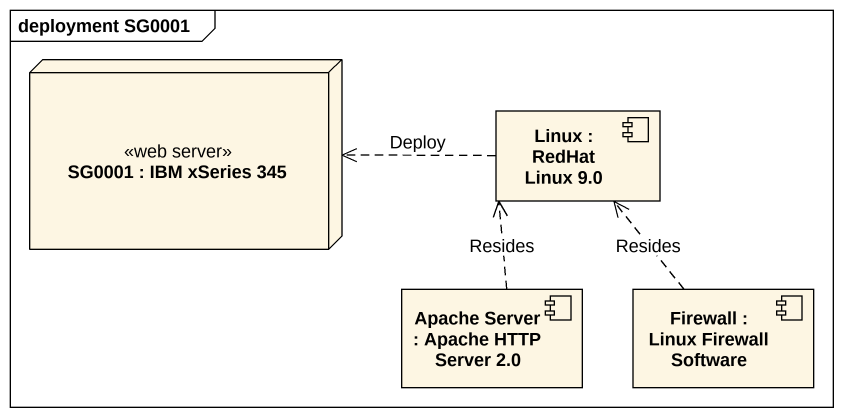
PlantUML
@startuml
mainframe deployment SG0001
node "SG0001 : IBM xSeries 345" as SG0001 <<web server>>
component "Linux : RedHat Linux 9.0" as Linux
component "Apache Server : Apache HTTP Server 2.0" as Apache_Server
component "Firewall : Linux Firewall Software" as Firewall
Linux .left.> SG0001 : Deploy
Apache_Server .up.> Linux : Resides
Firewall .up.> Linux : Resides
@enduml
